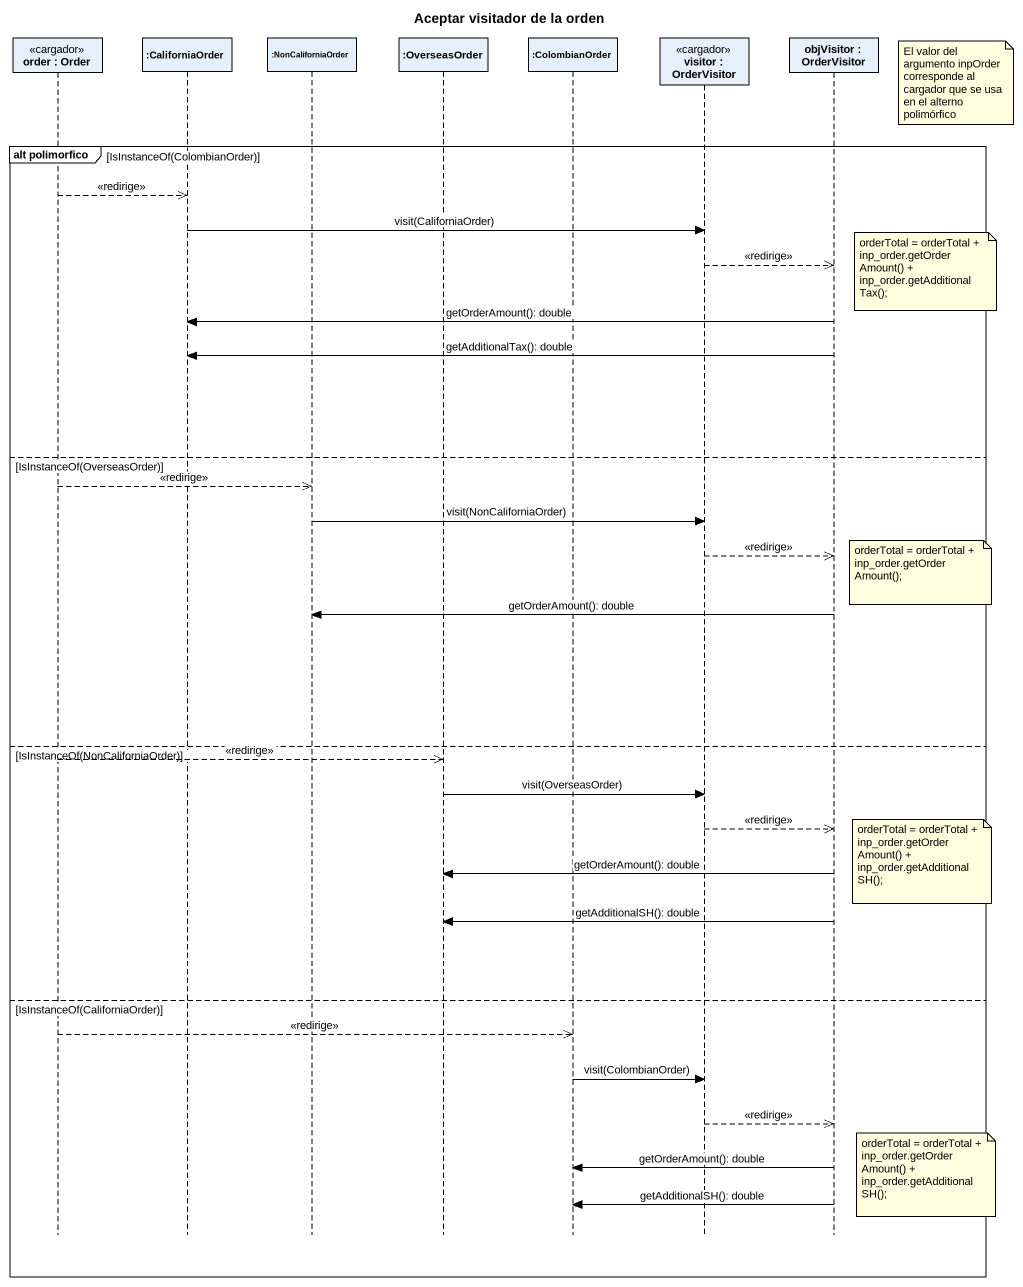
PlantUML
@startuml
title Aceptar visitador de la orden
hide footbox
participant "order : Order" as order <<cargador>>
participant ":CaliforniaOrder" as CaliforniaOrder
participant ":NonCaliforniaOrder" as NonCaliforniaOrder
participant ":OverseasOrder" as OverseasOrder
participant ":ColombianOrder" as ColombianOrder
participant "visitor : OrderVisitor" as visitor <<cargador>>
participant "objVisitor : OrderVisitor" as objVisitor

note right of objVisitor : El valor del argumento inpOrder corresponde al cargador que se usa en el alterno polimórfico
group alt polimorfico [IsInstanceOf(ColombianOrder)]
  order -->> CaliforniaOrder : <<redirige>>
  CaliforniaOrder -> visitor : visit(CaliforniaOrder)
  visitor -->> objVisitor : <<redirige>>
  note right of objVisitor : orderTotal = orderTotal + inp_order.getOrderAmount() + inp_order.getAdditionalTax();
  objVisitor -> CaliforniaOrder : getOrderAmount(): double
  objVisitor -> CaliforniaOrder : getAdditionalTax(): double
else IsInstanceOf(OverseasOrder)
  order -->> NonCaliforniaOrder : <<redirige>>
  NonCaliforniaOrder -> visitor : visit(NonCaliforniaOrder)
  visitor -->> objVisitor : <<redirige>>
  note right of objVisitor : orderTotal = orderTotal + inp_order.getOrderAmount();
  objVisitor -> NonCaliforniaOrder : getOrderAmount(): double
else IsInstanceOf(NonCaliforniaOrder)
  order -->> OverseasOrder : <<redirige>>
  OverseasOrder -> visitor : visit(OverseasOrder)
  visitor -->> objVisitor : <<redirige>>
  note right of objVisitor : orderTotal = orderTotal + inp_order.getOrderAmount() + inp_order.getAdditionalSH();
  objVisitor -> OverseasOrder : getOrderAmount(): double
  objVisitor -> OverseasOrder : getAdditionalSH(): double
else IsInstanceOf(CaliforniaOrder)
  order -->> ColombianOrder : <<redirige>>
  ColombianOrder -> visitor : visit(ColombianOrder)
  visitor -->> objVisitor : <<redirige>>
  objVisitor -> ColombianOrder : getOrderAmount(): double
  note right of objVisitor : orderTotal = orderTotal + inp_order.getOrderAmount() + inp_order.getAdditionalSH();
  objVisitor -> ColombianOrder : getAdditionalSH(): double
end
@enduml
